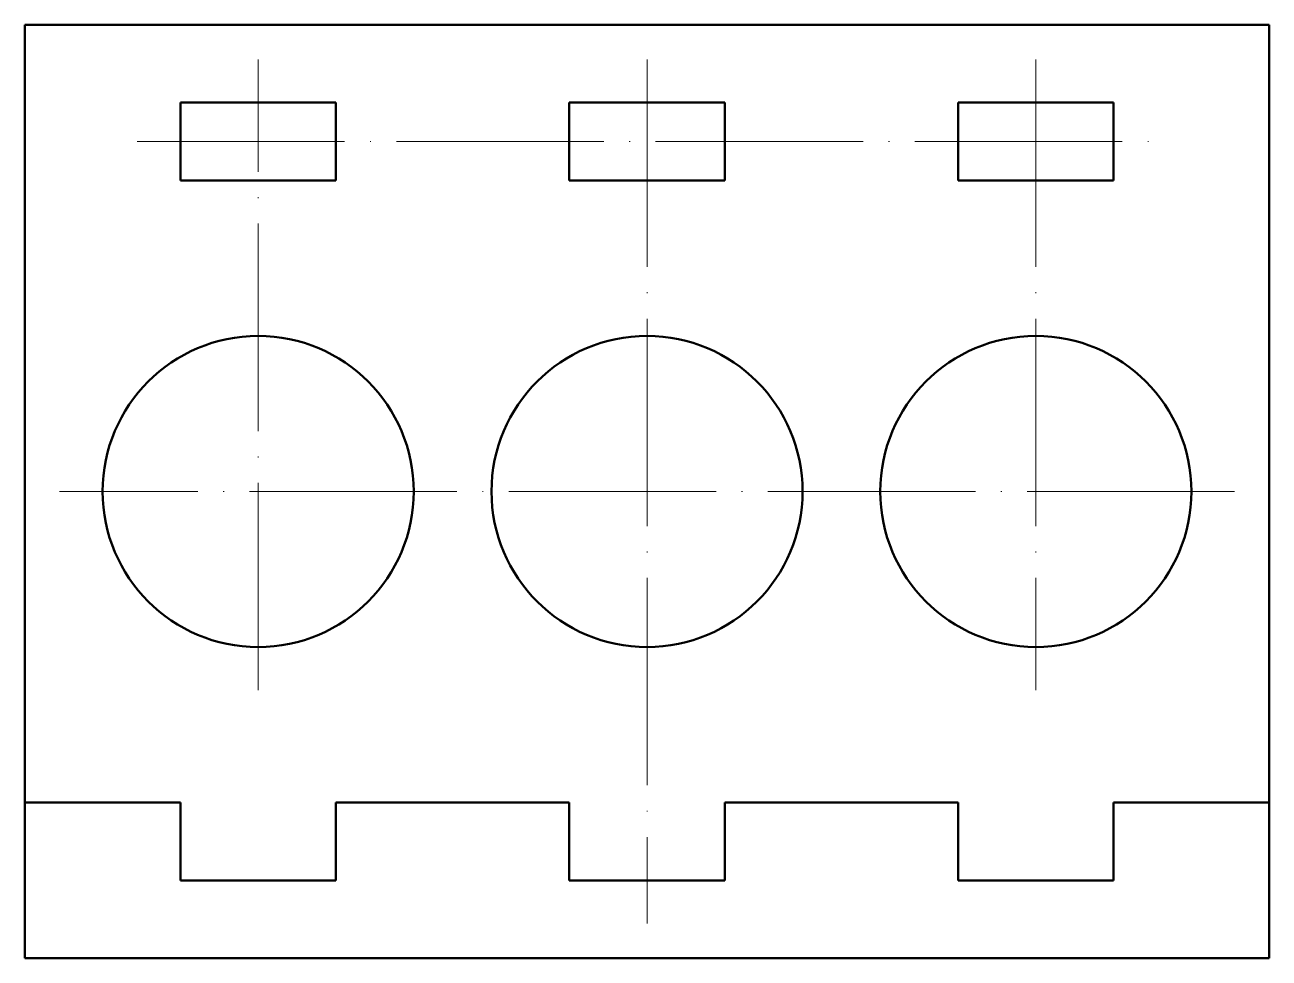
# Model space of a CAD drawing. Header units: millimetres. Extents: x 2043 to 2187, y 434 to 542.
import ezdxf

# ---------------------------------------------------------------- set-up
doc = ezdxf.new("R2010")
doc.units = ezdxf.units.MM
doc.linetypes.add('ACAD_ISO04W100', pattern=[30, 24, -2.95, 0.1, -2.95])
doc.layers.add('Contornos Visibles', color=7, linetype='Continuous', lineweight=50, true_color=0xffffff)
doc.layers.add('Ejes de revolución', color=6, linetype='ACAD_ISO04W100', lineweight=20, true_color=0xff00ff)

msp = doc.modelspace()

# ---------------------------------------------------------------- linework, layer by layer
at = {"layer": 'Contornos Visibles'}
for p, q in [((2042.66, 433.57), (2042.66, 541.57)), ((2042.66, 541.57), (2186.66, 541.57)), ((2186.66, 433.57), (2186.66, 541.57)), ((2078.66, 532.57), (2060.66, 532.57)), ((2060.66, 532.57), (2060.66, 523.57)), ((2078.66, 523.57), (2078.66, 532.57)), ((2123.66, 532.57), (2105.66, 532.57)), ((2105.66, 532.57), (2105.66, 523.57)), ((2123.66, 523.57), (2123.66, 532.57)), ((2168.66, 532.57), (2150.66, 532.57)), ((2150.66, 532.57), (2150.66, 523.57)), ((2168.66, 523.57), (2168.66, 532.57)), ((2060.66, 523.57), (2078.66, 523.57)), ((2105.66, 523.57), (2123.66, 523.57)), ((2150.66, 523.57), (2168.66, 523.57)), ((2042.66, 451.57), (2060.66, 451.57)), ((2060.66, 442.57), (2060.66, 451.57)), ((2078.66, 442.57), (2078.66, 451.57)), ((2078.66, 451.57), (2105.66, 451.57)), ((2105.66, 442.57), (2105.66, 451.57)), ((2123.66, 442.57), (2123.66, 451.57)), ((2123.66, 451.57), (2150.66, 451.57)), ((2150.66, 442.57), (2150.66, 451.57)), ((2168.66, 442.57), (2168.66, 451.57)), ((2168.66, 451.57), (2186.66, 451.57)), ((2060.66, 442.57), (2078.66, 442.57)), ((2105.66, 442.57), (2123.66, 442.57)), ((2150.66, 442.57), (2168.66, 442.57)), ((2042.66, 433.57), (2186.66, 433.57))]:
    msp.add_line(p, q, dxfattribs=at)
for centre in [(2069.66, 487.57), (2114.66, 487.57), (2159.66, 487.57)]:
    msp.add_circle(centre, 18, dxfattribs=at)
at = {"layer": 'Ejes de revolución'}
for p, q in [((2069.66, 464.57), (2069.66, 537.57)), ((2114.66, 537.57), (2114.66, 437.57)), ((2159.66, 537.57), (2159.66, 464.57)), ((2055.66, 528.07), (2173.66, 528.07)), ((2182.66, 487.57), (2046.66, 487.57))]:
    msp.add_line(p, q, dxfattribs=at)

doc.saveas('drawing.dxf')
